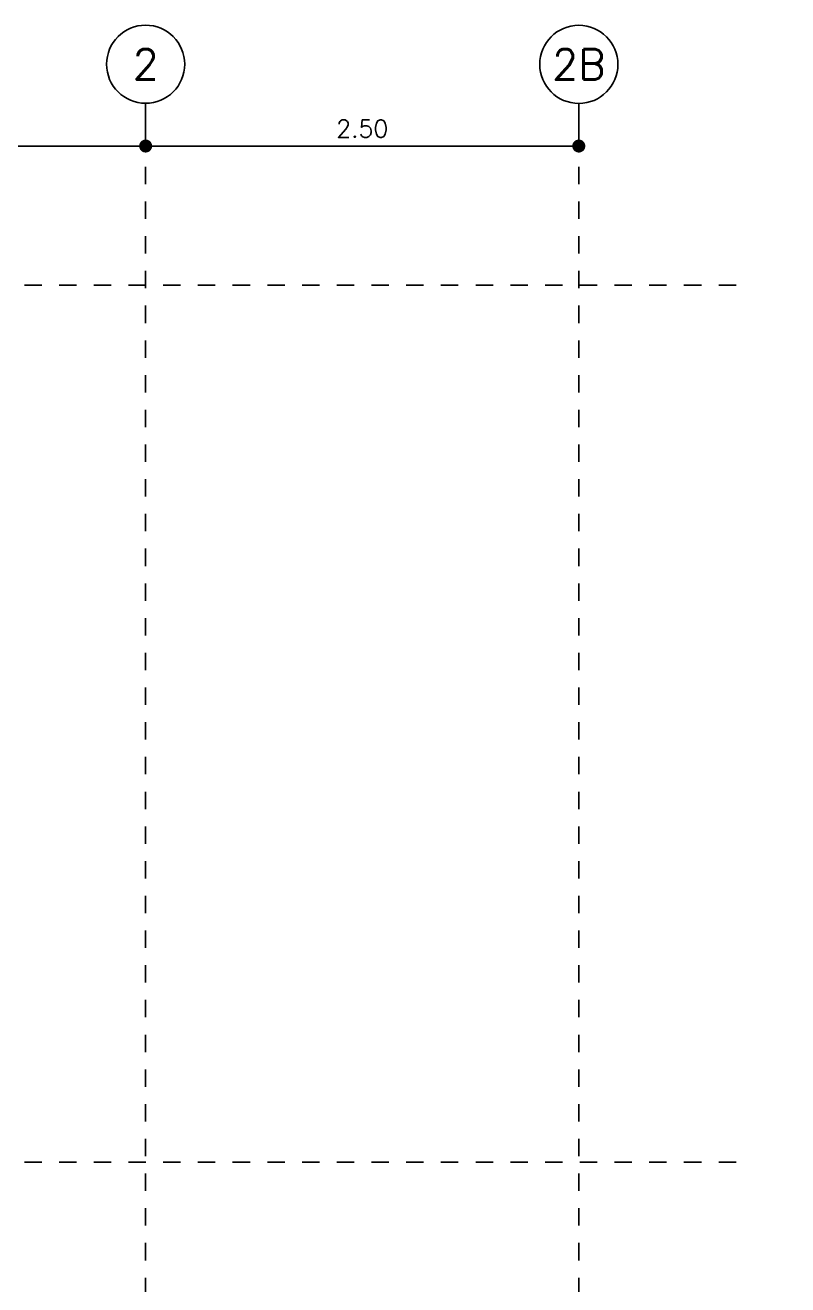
# Model space of a CAD drawing. Header units: millimetres. Extents: x -103 to 209, y -46 to 105.
# Drawn here: x 42.17 to 46.57, y 28.89 to 36.14 of the extents above; entities that cross this region are included whole.
import ezdxf
from ezdxf import colors
from ezdxf.entities.mleader import LeaderData, LeaderLine
from ezdxf.enums import TextEntityAlignment as Align
from ezdxf.math import Vec2, Vec3

# ---------------------------------------------------------------- set-up
doc = ezdxf.new("R2010")
doc.units = ezdxf.units.MM
doc.header["$LTSCALE"] = 0.01
doc.header["$PDMODE"] = 3
doc.linetypes.add('DASHDOT', pattern=[1, 0.5, -0.25, 0, -0.25])
for name, color, linetype in [('FC_CIRCULO DE EJES', 3, 'Continuous'), ('FC_COTAS', 1, 'Continuous'), ('FC_COTAS @ 50', 1, 'Continuous'), ('FC_COTAS EJES', 1, 'Continuous'), ('FC_COTAS EJES @ 50', 1, 'Continuous'), ('FC_EJES', 1, 'DASHDOT'), ('FC_R-175', 5, 'Continuous')]:
    doc.layers.add(name, color=color, linetype=linetype)
doc.styles.add('FC_TEXT1', font='romans.shx')
doc.dimstyles.new('FC_COTAS EJES', dxfattribs={"dimtxt": 0.002, "dimasz": 0.0015, "dimexe": 0, "dimexo": 0, "dimgap": 0.001, "dimtad": 1, "dimtih": 1, "dimtoh": 1, "dimzin": 0, "dimdsep": 46, "dimtxsty": 'FC_TEXT1', "dimblk": 'DOT', "dimcen": 0.09, "dimclrd": 256, "dimclre": 256, "dimclrt": 256, "dimadec": 0, "dimazin": 0, "dimtfac": 1, "dimtix": 1, "dimtmove": 2, "dimatfit": 3, "dimfxl": 1.002, "dimtolj": 1, "dimtzin": 0, "dimlwd": -1, "dimarcsym": 0})

# ---------------------------------------------------------------- blocks, each defined once
blk = doc.blocks.new('FC_B_Eje')
at = {"layer": 'FC_CIRCULO DE EJES', "ltscale": 1.5}
blk.add_circle((0, 0), 0.0045, dxfattribs=at)
at = {"ltscale": 1.5, "style": 'FC_TEXT1'}
blk.add_attdef('EJE', text='', height=0.0035, dxfattribs=at).set_placement((0, 0), align=Align.MIDDLE_CENTER)
blk = doc.blocks.new('_Dot')
at = {"color": 0, "linetype": 'ByBlock', "lineweight": -2}
blk.add_line((-0.5, 0), (-1, 0), dxfattribs=at)
at = {"color": 0, "linetype": 'ByBlock', "const_width": 0.5}
blk.add_lwpolyline([(-0.25, 0, 1), (0.25, 0, 1)], format="xyb", close=True, dxfattribs=at)
blk = doc.blocks.new('*D210')
at = {"layer": 'Defpoints', "color": 0, "ltscale": 0.6, "transparency": 16777216}
for p in [(74.5075, 70.6956), (77.8661, 70.6956), (77.8661, 70.4487)]:
    blk.add_point(p, dxfattribs=at)
at = {"layer": 'FC_COTAS EJES', "lineweight": -2, "ltscale": 0.6, "transparency": 16777216}
for p, q in [((74.5075, 70.6956), (74.5075, 70.4487)), ((77.8661, 70.6956), (77.8661, 70.4487))]:
    blk.add_line(p, q, dxfattribs=at)
at = {"layer": 'FC_COTAS EJES', "ltscale": 0.6, "transparency": 16777216}
blk.add_line((74.5825, 70.4487), (77.7911, 70.4487), dxfattribs=at)
at = {"layer": 'FC_COTAS EJES', "ltscale": 0.6, "transparency": 16777216, "xscale": 0.075, "yscale": 0.075, "zscale": 0.075, "rotation": 180}
blk.add_blockref('_Dot', (74.5075, 70.4487), dxfattribs=at)
at = {"layer": 'FC_COTAS EJES', "ltscale": 0.6, "transparency": 16777216, "xscale": 0.075, "yscale": 0.075, "zscale": 0.075}
blk.add_blockref('_Dot', (77.8661, 70.4487), dxfattribs=at)
at = {"layer": 'FC_COTAS EJES', "ltscale": 0.6, "transparency": 16777216, "insert": (76.1868, 70.5487), "char_height": 0.1, "attachment_point": 5, "style": 'FC_TEXT1'}
blk.add_mtext('\\A1;3.36', dxfattribs=at)
blk = doc.blocks.new('*D211')
at = {"layer": 'Defpoints', "color": 0, "ltscale": 0.6, "transparency": 16777216}
for p in [(77.8661, 70.6956), (80.3614, 70.6949), (80.3614, 70.4487)]:
    blk.add_point(p, dxfattribs=at)
at = {"layer": 'FC_COTAS EJES', "lineweight": -2, "ltscale": 0.6, "transparency": 16777216}
for p, q in [((77.8661, 70.6956), (77.8661, 70.4487)), ((80.3614, 70.6949), (80.3614, 70.4487))]:
    blk.add_line(p, q, dxfattribs=at)
at = {"layer": 'FC_COTAS EJES', "ltscale": 0.6, "transparency": 16777216}
blk.add_line((77.9411, 70.4487), (80.2864, 70.4487), dxfattribs=at)
at = {"layer": 'FC_COTAS EJES', "ltscale": 0.6, "transparency": 16777216, "xscale": 0.075, "yscale": 0.075, "zscale": 0.075, "rotation": 180}
blk.add_blockref('_Dot', (77.8661, 70.4487), dxfattribs=at)
at = {"layer": 'FC_COTAS EJES', "ltscale": 0.6, "transparency": 16777216, "xscale": 0.075, "yscale": 0.075, "zscale": 0.075}
blk.add_blockref('_Dot', (80.3614, 70.4487), dxfattribs=at)
at = {"layer": 'FC_COTAS EJES', "ltscale": 0.6, "transparency": 16777216, "insert": (79.1137, 70.5487), "char_height": 0.1, "attachment_point": 5, "style": 'FC_TEXT1'}
blk.add_mtext('\\A1;2.50', dxfattribs=at)
blk = doc.blocks.new('FC_B_EjesE6-L1')
at = {"layer": 'FC_EJES', "ltscale": 0.6}
for p, q in [((14.3386, -1.2473), (14.3386, 25.2191)), ((16.8339, -1.2473), (16.8339, 25.2184)), ((-2.1602, 24.1705), (17.8339, 24.1705)), ((-2.1602, 19.1185), (17.8339, 19.1185))]:
    blk.add_line(p, q, dxfattribs=at)
at = {"layer": 'FC_R-175'}
ref = blk.add_blockref('FC_B_Eje', (14.3386, 25.4434), dxfattribs=dict(at, xscale=50, yscale=50, zscale=50))
ref.add_attrib('EJE', '2', dxfattribs={"layer": '0', "color": 0, "ltscale": 1.5, "height": 0.175, "style": 'FC_TEXT1'}).set_placement((14.3386, 25.4434), align=Align.MIDDLE_CENTER)
ref = blk.add_blockref('FC_B_Eje', (16.8339, 25.4427), dxfattribs=dict(at, xscale=50, yscale=50, zscale=50))
ref.add_attrib('EJE', '2B', dxfattribs={"layer": '0', "color": 0, "ltscale": 1.5, "height": 0.175, "style": 'FC_TEXT1'}).set_placement((16.8339, 25.4427), align=Align.MIDDLE_CENTER)
at = {"layer": 'FC_COTAS EJES @ 50', "ltscale": 0.6}
for base, p1, p2, picture, middle in [((14.3386, 24.9722), (10.98, 25.2191), (14.3386, 25.2191), '*D210', (12.6593, 25.0722)), ((16.8339, 24.9722), (14.3386, 25.2191), (16.8339, 25.2184), '*D211', (15.5863, 25.0722))]:
    dim = blk.add_linear_dim(base=base, p1=p1, p2=p2, dimstyle='FC_COTAS EJES', override={"dimscale": 50, "dimtix": 1, "dimtofl": 1, "dimtmove": 2, "dimatfit": 3}, dxfattribs=at)
    dim.commit()
    dim.dimension.update_dxf_attribs({"geometry": picture, "text_midpoint": middle, "insert": (-63.5275, -45.4765)})

msp = doc.modelspace()

# ---------------------------------------------------------------- block references
at = {"layer": 'FC_COTAS'}
msp.add_blockref('FC_B_EjesE6-L1', (28.52748, 10.47651), dxfattribs=at)

# ---------------------------------------------------------------- leaders
at = {"layer": 'FC_COTAS @ 50', "ltscale": 0.6}
ml = msp.add_multileader_mtext('Standard', dxfattribs=at)
ml.set_content('Muro de contención\\PTipo1 e=0.15', color=11, style='FC_TEXT1')
ml.set_leader_properties()
ml.build(insert=Vec2(0, 0))
ml.multileader.update_dxf_attribs({"text_left_attachment_type": 6, "text_right_attachment_type": 6, "dogleg_length": 0.008, "arrow_head_size": 0.1, "scale": 50})
ctx = ml.context
ctx.base_point, ctx.scale, ctx.char_height, ctx.arrow_head_size, ctx.landing_gap_size, ctx.plane_origin = Vec3(36.79259, 34.05104), 50, 0.1, 0.1, 0.05, Vec3(38.45868, 34.05104)
ctx.left_attachment, ctx.right_attachment = 6, 6
notes = []
notes.append((ctx, [(1, (1, 1, 0), (37.98552, 34.05104), (-1, 0), 0.07864, [(0, [(38.35868, 34.05104)], 0, [])])]))
ctx.mtext.insert, ctx.mtext.width, ctx.mtext.flow_direction = Vec3(36.84259, 34.18438), 1.0200476, 5
ml = msp.add_multileader_mtext('Standard', dxfattribs=at)
ml.set_content('Muro de contención  Tipo 1 e=0.15', color=11, style='FC_TEXT1')
ml.set_leader_properties()
ml.build(insert=Vec2(0, 0))
ml.multileader.update_dxf_attribs({"text_left_attachment_type": 6, "text_right_attachment_type": 6, "dogleg_length": 0.008, "arrow_head_size": 0.1, "scale": 50})
ctx = ml.context
ctx.base_point, ctx.scale, ctx.char_height, ctx.arrow_head_size, ctx.landing_gap_size, ctx.plane_origin = Vec3(38.30637, 31.63957), 50, 0.1, 0.1, 0.05, Vec3(39.91437, 32.19492)
ctx.left_attachment, ctx.right_attachment = 6, 6
notes.append((ctx, [(0, (1, 1, 0), (39.91437, 31.63957), (-1, 0), 0.008, [(0, [(39.91437, 32.19492)], 0, [])])]))
ctx.mtext.insert, ctx.mtext.width, ctx.mtext.flow_direction = Vec3(38.35637, 31.7729), 1.5200476, 5
ml = msp.add_multileader_mtext('Standard', dxfattribs=at)
ml.set_content('Muro de contención\\PTipo1 e=0.15', color=11, style='FC_TEXT1')
ml.set_leader_properties()
ml.build(insert=Vec2(0, 0))
ml.multileader.update_dxf_attribs({"text_left_attachment_type": 6, "text_right_attachment_type": 6, "dogleg_length": 0.008, "arrow_head_size": 0.1, "scale": 50})
ctx = ml.context
ctx.base_point, ctx.scale, ctx.char_height, ctx.arrow_head_size, ctx.landing_gap_size, ctx.plane_origin = Vec3(35.27197, 31.79763), 50, 0.1, 0.1, 0.05, Vec3(36.83806, 31.79763)
ctx.left_attachment, ctx.right_attachment = 6, 6
notes.append((ctx, [(1, (1, 1, 0), (36.4649, 31.79763), (-1, 0), 0.07864, [(0, [(36.83806, 31.79763)], 0, [])])]))
ctx.mtext.insert, ctx.mtext.width, ctx.mtext.flow_direction = Vec3(35.32197, 31.93096), 1.0200476, 5
for ctx, leaders in notes:
    for number, flags, end, landing, length, lines in leaders:
        leader = LeaderData()
        leader.index, (leader.has_last_leader_line, leader.has_dogleg_vector, leader.attachment_direction) = number, flags
        leader.last_leader_point, leader.dogleg_vector, leader.dogleg_length = Vec3(end), Vec3(landing), length
        for number, points, colour, breaks in lines:
            line = LeaderLine()
            line.index, line.vertices, line.color, line.breaks = number, Vec3.list(points), colors.encode_raw_color(colour), breaks
            leader.lines.append(line)
        ctx.leaders.append(leader)

doc.saveas('drawing.dxf')
